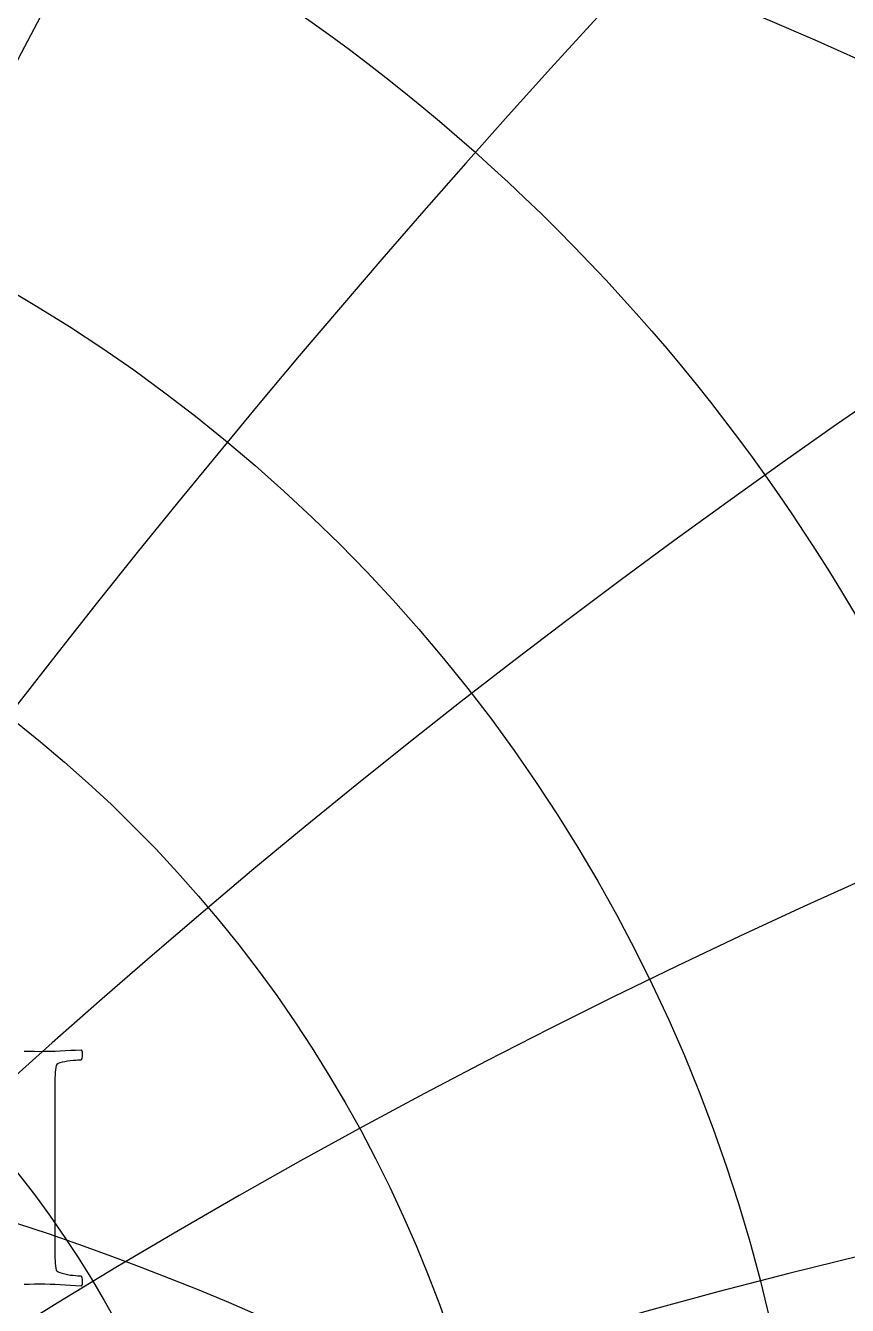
# Model space of a CAD drawing. Header units: millimetres. Extents: x -69 to 69, y -69 to 71.
# Drawn here: x 9.15 to 18.29, y 26.97 to 41.2 of the extents above; entities that cross this region are included whole.
import ezdxf

# ---------------------------------------------------------------- set-up
doc = ezdxf.new("R2010")
doc.units = ezdxf.units.MM
for name, color, linetype in [('ENGRAVE', 7, 'Continuous'), ('ENGRAVE_FINE', 8, 'Continuous'), ('TEXT', 5, 'Continuous')]:
    doc.layers.add(name, color=color, linetype=linetype)

msp = doc.modelspace()

# ---------------------------------------------------------------- linework, layer by layer
at = {"layer": 'ENGRAVE'}
for centre, radius in [((0, 0), 68.4), ((0, 28.8432), 33.3517), ((0, 26.8182), 28.9689), ((0, 25.1801), 24.9848), ((0, 23.8544), 21.312), ((0, 0), 44.7739), ((0, 22.7867), 17.8831), ((0, 21.9369), 14.645), ((0, 21.2755), 11.5541), ((0, 0), 29.3085)]:
    msp.add_circle(centre, radius, dxfattribs=at)
for centre, radius, start, end in [((0, 31.3587), 38.2501, 111.49393, 68.50607), ((0, 34.5126), 43.8255, 148.80664, 31.19336), ((0, 38.5209), 50.3089, 170.13999, 9.86001), ((0, 43.7121), 58.0444, 186.805648, 353.194352)]:
    msp.add_arc(centre, radius, start, end, dxfattribs=at)
at = {"layer": 'ENGRAVE_FINE'}
for centre, radius, start, end in [((339.0394, -39.6126), 344.2696, 161.895092, 176.203082), ((339.0394, -39.6126), 344.2696, 161.895092, 176.203082), ((164.2491, -39.6126), 174.7903, 143.567124, 172.356147), ((164.2491, -39.6126), 174.7903, 143.567124, 172.356147), ((-103.5451, -39.6126), 119.5636, 11.59326, 55.206839), ((-103.5451, -39.6126), 119.5636, 11.59326, 55.206839), ((103.5451, -39.6126), 119.5636, 124.793161, 168.40674), ((103.5451, -39.6126), 119.5636, 124.793161, 168.40674), ((-71.2452, -39.6126), 93.004, 15.702685, 74.635415), ((-71.2452, -39.6126), 93.004, 15.702685, 74.635415), ((71.2452, -39.6126), 93.004, 105.364585, 164.297315), ((71.2452, -39.6126), 93.004, 105.364585, 164.297315), ((-50.1629, -39.6126), 78.0396, 20.037916, 94.860474), ((-50.1629, -39.6126), 78.0396, 20.037916, 94.860474), ((50.1629, -39.6126), 78.0396, 85.139526, 159.962084), ((50.1629, -39.6126), 78.0396, 85.139526, 159.962084), ((-34.515, -39.6126), 69.0301, 24.676911, 113.452999), ((-34.515, -39.6126), 69.0301, 24.676911, 113.452999), ((34.515, -39.6126), 69.0301, 66.547001, 155.323089), ((34.515, -39.6126), 69.0301, 66.547001, 155.323089)]:
    msp.add_arc(centre, radius, start, end, dxfattribs=at)
at = {"layer": 'TEXT'}
msp.add_lwpolyline([(9.1337, 29.7986), (9.1916, 29.7967), (9.249, 29.7955), (9.3059, 29.7952), (9.3059, 29.7952), (9.3642, 29.7955), (9.4217, 29.7967), (9.4784, 29.7986), (9.5344, 29.8012), (9.5907, 29.8041), (9.6482, 29.8068), (9.707, 29.8092), (9.767, 29.8114), (9.774, 29.8017), (9.7787, 29.7891), (9.7811, 29.7734), (9.7812, 29.7547), (9.7796, 29.736), (9.7766, 29.7203), (9.7725, 29.7077), (9.767, 29.6981), (9.7524, 29.6977), (9.7327, 29.6966), (9.7079, 29.6947), (9.678, 29.692), (9.6462, 29.6886), (9.6153, 29.6844), (9.5855, 29.6795), (9.5567, 29.6738), (9.5314, 29.667), (9.5122, 29.6586), (9.4991, 29.6488), (9.492, 29.6374), (9.4865, 29.6157), (9.4824, 29.5909), (9.4795, 29.5631), (9.4778, 29.5322), (9.4769, 29.4991), (9.4763, 29.4645), (9.4759, 29.4283), (9.4758, 29.3907), (9.4758, 29.3846), (9.4758, 29.3785), (9.4758, 29.3725), (9.4758, 29.3664), (9.4758, 29.3603), (9.4758, 29.3542), (9.4758, 29.3482), (9.4758, 29.3421), (9.4758, 27.6553), (9.4758, 27.6492), (9.4758, 27.6431), (9.4758, 27.6371), (9.4758, 27.631), (9.4758, 27.6249), (9.4758, 27.6189), (9.4758, 27.6128), (9.4758, 27.6067), (9.4759, 27.5692), (9.4763, 27.5334), (9.4769, 27.4994), (9.4778, 27.4672), (9.4795, 27.4372), (9.4824, 27.41), (9.4865, 27.3856), (9.492, 27.364), (9.4991, 27.3542), (9.5122, 27.3448), (9.5314, 27.336), (9.5567, 27.3276), (9.5855, 27.3202), (9.6153, 27.314), (9.6462, 27.309), (9.678, 27.3054), (9.7079, 27.3027), (9.7327, 27.3008), (9.7524, 27.2997), (9.767, 27.2993), (9.7725, 27.2897), (9.7766, 27.2771), (9.7796, 27.2614), (9.7812, 27.2427), (9.7811, 27.224), (9.7787, 27.2083), (9.774, 27.1956), (9.767, 27.186), (9.707, 27.19), (9.6482, 27.1936), (9.5907, 27.197), (9.5344, 27.2002), (9.4784, 27.2029), (9.4217, 27.2047), (9.3642, 27.2059), (9.3059, 27.2063), (9.249, 27.2059), (9.1916, 27.2047), (9.1337, 27.2029)], dxfattribs=at)

doc.saveas('drawing.dxf')
